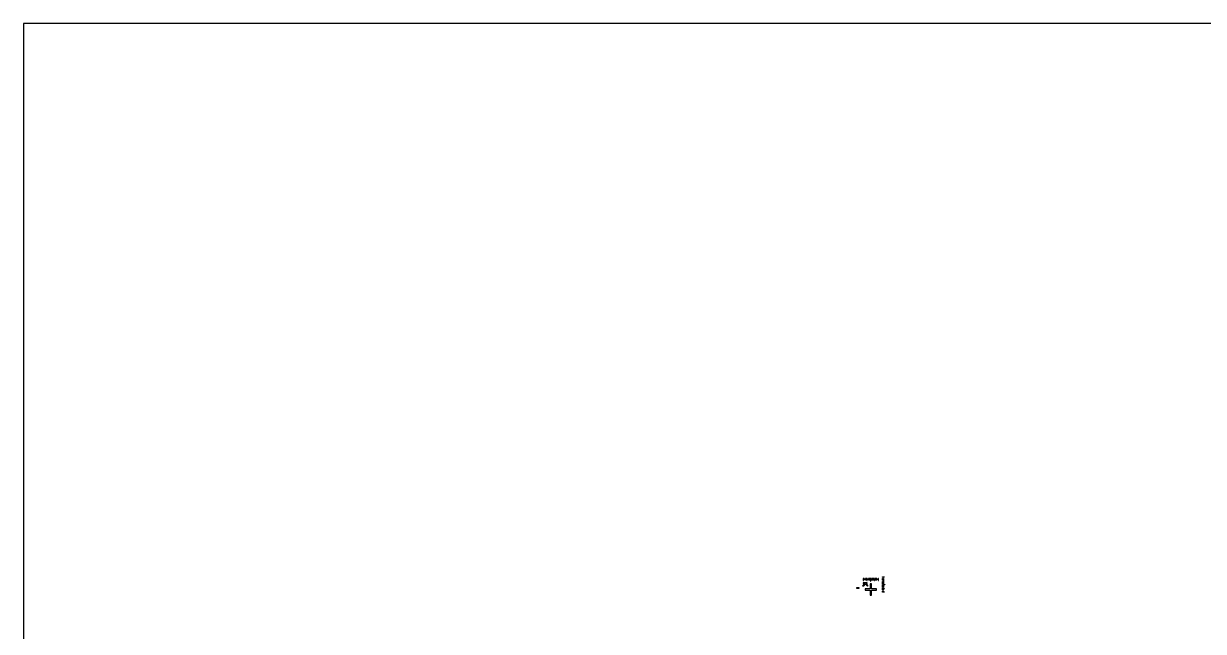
# Model space of a CAD drawing. Extents: x -119394 to 128420, y 74496 to 185496.
# Drawn here: x -24493 to 22994, y 161030 to 185496 of the extents above; entities that cross this region are included whole.
import ezdxf

# ---------------------------------------------------------------- set-up
doc = ezdxf.new("R2010")
doc.units = 13
doc.layers.add('CL - Main', color=150, linetype='Continuous')
doc.layers.add('Mask Borders', color=40, linetype='Continuous')

msp = doc.modelspace()

# ---------------------------------------------------------------- linework, layer by layer
at = {"layer": 'CL - Main'}
for p, q in [((9360, 162954), (9275, 162868)), ((9382, 162938), (9293, 162850)), ((9301, 163158), (9301, 163083)), ((9313, 163158), (9301, 163158)), ((9301, 163083), (9313, 163083)), ((9304, 162980), (9304, 162954)), ((9460, 162980), (9304, 162980)), ((9304, 162954), (9360, 162954)), ((9313, 163083), (9313, 163158)), ((9331, 163158), (9331, 163108)), ((9343, 163158), (9331, 163158)), ((9331, 163108), (9343, 163108)), ((9343, 163108), (9343, 163158)), ((9361, 163158), (9361, 163108)), ((9373, 163158), (9361, 163158)), ((9361, 163108), (9373, 163108)), ((9373, 163108), (9373, 163158)), ((9382, 162938), (9470, 162850)), ((9391, 163158), (9391, 163108)), ((9403, 163158), (9391, 163158)), ((9391, 163108), (9403, 163108)), ((9403, 163108), (9403, 163158)), ((9403, 162954), (9460, 162954)), ((9403, 162954), (9489, 162868)), ((9421, 163158), (9421, 163108)), ((9433, 163158), (9421, 163158)), ((9421, 163108), (9433, 163108)), ((9433, 163108), (9433, 163158)), ((9451, 163158), (9451, 163083)), ((9463, 163158), (9451, 163158)), ((9451, 163083), (9463, 163083)), ((9460, 162954), (9460, 162980)), ((9463, 163083), (9463, 163158)), ((9481, 163158), (9481, 163108)), ((9493, 163158), (9481, 163158)), ((9481, 163108), (9493, 163108)), ((9493, 163108), (9493, 163158)), ((9511, 163158), (9511, 163108)), ((9523, 163158), (9511, 163158)), ((9511, 163108), (9523, 163108)), ((9523, 163108), (9523, 163158)), ((9541, 163158), (9541, 163108)), ((9553, 163158), (9541, 163158)), ((9541, 163108), (9553, 163108)), ((9553, 163108), (9553, 163158)), ((9571, 163158), (9571, 163108)), ((9583, 163158), (9571, 163158)), ((9571, 163108), (9583, 163108)), ((9582, 162938), (9582, 162738)), ((9632, 162938), (9582, 162938)), ((9583, 163108), (9583, 163158)), ((9601, 163158), (9601, 163058)), ((9613, 163158), (9601, 163158)), ((9601, 163058), (9613, 163058)), ((9613, 163058), (9613, 163158)), ((9631, 163158), (9631, 163108)), ((9643, 163158), (9631, 163158)), ((9631, 163108), (9643, 163108)), ((9632, 162738), (9632, 162938)), ((9643, 163108), (9643, 163158)), ((9661, 163158), (9661, 163108)), ((9673, 163158), (9661, 163158)), ((9661, 163108), (9673, 163108)), ((9673, 163108), (9673, 163158)), ((9691, 163158), (9691, 163108)), ((9703, 163158), (9691, 163158)), ((9691, 163108), (9703, 163108)), ((9703, 163108), (9703, 163158)), ((9721, 163158), (9721, 163108)), ((9733, 163158), (9721, 163158)), ((9721, 163108), (9733, 163108)), ((9733, 163108), (9733, 163158)), ((9751, 163158), (9751, 163083)), ((9763, 163158), (9751, 163158)), ((9751, 163083), (9763, 163083)), ((9763, 163083), (9763, 163158)), ((9781, 163158), (9781, 163108)), ((9793, 163158), (9781, 163158)), ((9781, 163108), (9793, 163108)), ((9793, 163108), (9793, 163158)), ((9811, 163158), (9811, 163108)), ((9823, 163158), (9811, 163158)), ((9811, 163108), (9823, 163108)), ((9823, 163108), (9823, 163158)), ((9841, 163158), (9841, 163108)), ((9853, 163158), (9841, 163158)), ((9841, 163108), (9853, 163108)), ((9853, 163108), (9853, 163158)), ((9871, 163158), (9871, 163108)), ((9883, 163158), (9871, 163158)), ((9871, 163108), (9883, 163108)), ((9883, 163108), (9883, 163158)), ((9901, 163158), (9901, 163083)), ((9913, 163158), (9901, 163158)), ((9901, 163083), (9913, 163083)), ((9913, 163083), (9913, 163158)), ((10072, 163222), (10147, 163222)), ((10072, 163210), (10072, 163222)), ((10147, 163210), (10072, 163210)), ((10072, 163192), (10122, 163192)), ((10072, 163180), (10072, 163192)), ((10122, 163180), (10072, 163180)), ((10072, 163162), (10122, 163162)), ((10072, 163150), (10072, 163162)), ((10122, 163150), (10072, 163150)), ((10072, 163132), (10122, 163132)), ((10072, 163120), (10072, 163132)), ((10122, 163120), (10072, 163120)), ((10072, 163102), (10122, 163102)), ((10072, 163090), (10072, 163102)), ((10122, 163090), (10072, 163090)), ((10072, 163072), (10147, 163072)), ((10072, 163060), (10072, 163072)), ((10147, 163060), (10072, 163060)), ((10072, 163042), (10122, 163042)), ((10072, 163030), (10072, 163042)), ((10122, 163030), (10072, 163030)), ((10072, 163012), (10122, 163012)), ((10072, 163000), (10072, 163012)), ((10122, 163000), (10072, 163000)), ((10072, 162982), (10122, 162982)), ((10072, 162970), (10072, 162982)), ((10122, 162970), (10072, 162970)), ((10072, 162952), (10122, 162952)), ((10072, 162940), (10072, 162952)), ((10122, 162940), (10072, 162940)), ((10072, 162922), (10172, 162922)), ((10072, 162910), (10072, 162922)), ((10172, 162910), (10072, 162910)), ((10072, 162892), (10122, 162892)), ((10072, 162880), (10072, 162892)), ((10122, 163192), (10122, 163180)), ((10122, 163162), (10122, 163150)), ((10122, 163132), (10122, 163120)), ((10122, 163102), (10122, 163090)), ((10122, 163042), (10122, 163030)), ((10122, 163012), (10122, 163000)), ((10122, 162982), (10122, 162970)), ((10122, 162952), (10122, 162940)), ((10122, 162892), (10122, 162880)), ((10147, 163222), (10147, 163210)), ((10147, 163072), (10147, 163060)), ((10172, 162922), (10172, 162910)), ((9132, 162788), (9032, 162788)), ((9032, 162788), (9032, 162776)), ((9032, 162776), (9132, 162776)), ((9132, 162776), (9132, 162788)), ((9275, 162868), (9293, 162850)), ((9582, 162738), (9382, 162738)), ((9382, 162738), (9382, 162688)), ((9382, 162688), (9582, 162688)), ((9489, 162868), (9470, 162850)), ((9582, 162688), (9582, 162488)), ((9582, 162488), (9632, 162488)), ((9832, 162738), (9632, 162738)), ((9632, 162488), (9632, 162688)), ((9632, 162688), (9832, 162688)), ((9832, 162688), (9832, 162738)), ((10122, 162880), (10072, 162880)), ((10072, 162862), (10122, 162862)), ((10072, 162850), (10072, 162862)), ((10122, 162850), (10072, 162850)), ((10072, 162832), (10122, 162832)), ((10072, 162820), (10072, 162832)), ((10122, 162820), (10072, 162820)), ((10072, 162802), (10122, 162802)), ((10072, 162790), (10072, 162802)), ((10122, 162790), (10072, 162790)), ((10072, 162772), (10147, 162772)), ((10072, 162760), (10072, 162772)), ((10147, 162760), (10072, 162760)), ((10072, 162742), (10122, 162742)), ((10072, 162730), (10072, 162742)), ((10122, 162730), (10072, 162730)), ((10072, 162712), (10122, 162712)), ((10072, 162700), (10072, 162712)), ((10122, 162700), (10072, 162700)), ((10072, 162682), (10122, 162682)), ((10072, 162670), (10072, 162682)), ((10122, 162670), (10072, 162670)), ((10072, 162652), (10122, 162652)), ((10072, 162640), (10072, 162652)), ((10122, 162640), (10072, 162640)), ((10072, 162622), (10147, 162622)), ((10072, 162610), (10072, 162622)), ((10147, 162610), (10072, 162610)), ((10122, 162862), (10122, 162850)), ((10122, 162832), (10122, 162820)), ((10122, 162802), (10122, 162790)), ((10122, 162742), (10122, 162730)), ((10122, 162712), (10122, 162700)), ((10122, 162682), (10122, 162670)), ((10122, 162652), (10122, 162640)), ((10147, 162772), (10147, 162760)), ((10147, 162622), (10147, 162610))]:
    msp.add_line(p, q, dxfattribs=at)
at = {"layer": 'Mask Borders'}
for p, q in [((76507, 185496), (-24493, 185496)), ((-24493, 185496), (-24493, 84496))]:
    msp.add_line(p, q, dxfattribs=at)

doc.saveas('drawing.dxf')
